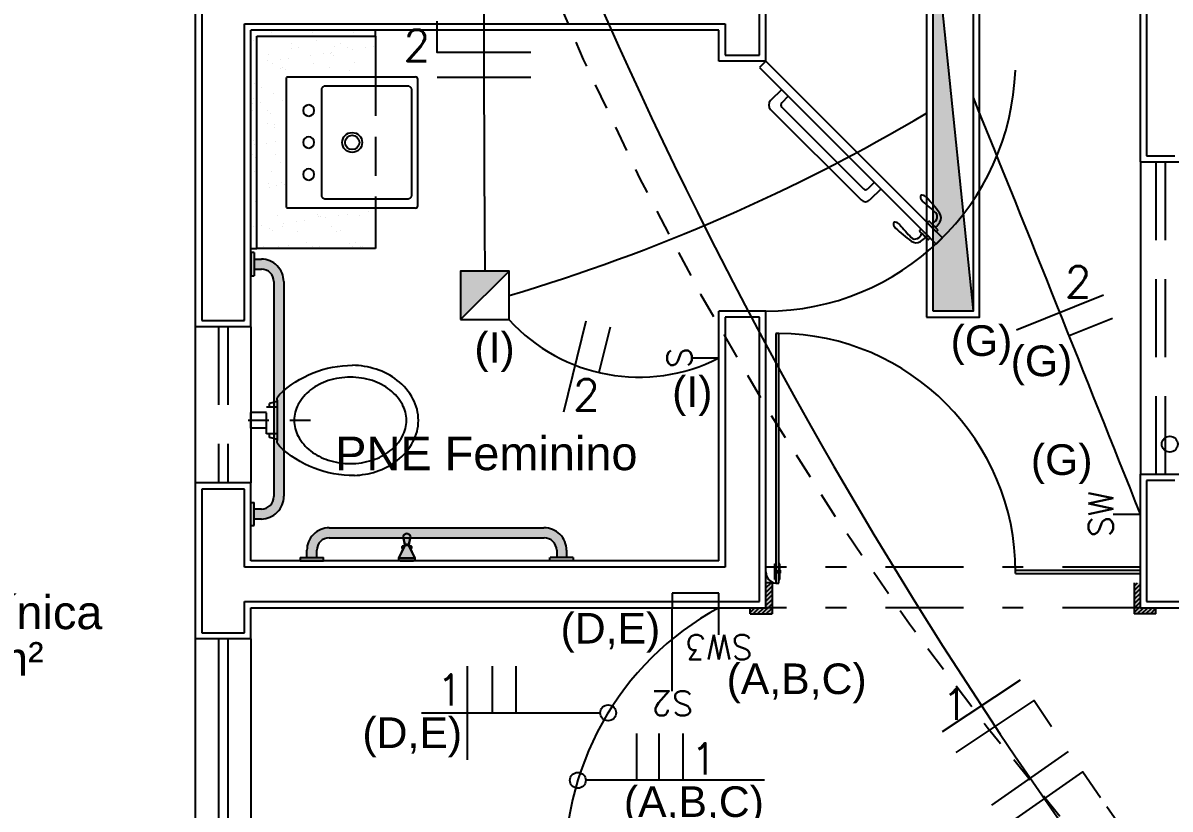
# Model space of a CAD drawing. Header units: millimetres. Extents: x 3082 to 3316, y 298 to 342.
# Drawn here: x 3154.89 to 3160.4, y 313.45 to 317.22 of the extents above; entities that cross this region are included whole.
import ezdxf
from ezdxf.enums import TextEntityAlignment as Align

# ---------------------------------------------------------------- set-up
doc = ezdxf.new("R2010")
doc.units = ezdxf.units.MM
doc.header["$MEASUREMENT"] = 0
for name, pattern in [('CONTINU', [0]), ('DASHDOT', [1, 0.5, -0.25, 0, -0.25]), ('HIDDEN', [0.375, 0.25, -0.125]), ('HIDDEN2', [0.1875, 0.125, -0.0625])]:
    doc.linetypes.add(name, pattern=pattern)
for name, color, linetype in [('-HIDRO', 8, 'CONTINUOUS'), ('A-TXT-Y', 8, 'CONTINUOUS'), ('eletroduto parede e teto', 2, 'CONTINU'), ('eletroduto_chao', 2, 'HIDDEN2'), ('FIACAO', 1, 'CONTINUOUS'), ('PENA 03', 3, 'CONTINUOUS'), ('Pontos Elétricos e Luminotécnica', 3, 'CONTINUOUS'), ('Pontos Luminotécnicos', 3, 'CONTINUOUS'), ('TEXTO', 2, 'CONTINUOUS'), ('TXT_0', 7, 'CONTINUOUS')]:
    doc.layers.add(name, color=color, linetype=linetype)
doc.styles.add('ARIAL', font='arial.ttf', dxfattribs={"height": 2})
doc.styles.add('ROMANS', font='romans.shx', dxfattribs={"height": 0.1})

# ---------------------------------------------------------------- blocks, each defined once
blk = doc.blocks.new('LUMINÁRIA.07')
at = {"layer": 'Pontos Luminotécnicos', "ltscale": 0.05}
h = blk.add_hatch(color=9, dxfattribs=at)
h.dxf.hatch_style = 1
h.paths.add_polyline_path([(1.287, 0.15), (0.02, 0.15), (0.02, 0.02)])
at = {"layer": 'Pontos Luminotécnicos'}
blk.add_line((0.02, 0.02), (1.287, 0.15), dxfattribs=at)
for points in [[(0, 0.17), (0, 0), (1.307, 0), (1.307, 0.17)], [(0.02, 0.15), (0.02, 0.02), (1.287, 0.02), (1.287, 0.15)]]:
    blk.add_lwpolyline(points, close=True, dxfattribs=at)
blk = doc.blocks.new('LUMINÁRIA.05')
at = {"layer": 'Pontos Luminotécnicos', "ltscale": 0.05}
h = blk.add_hatch(color=9, dxfattribs=at)
h.dxf.hatch_style = 1
h.paths.add_polyline_path([(0.155, 0.155), (0, 0.155), (0, 0)])
blk.add_line((0, 0), (0.155, 0.155), dxfattribs=at)
blk.add_lwpolyline([(0, 0), (0.155, 0), (0.155, 0.155), (0, 0.155)], close=True, dxfattribs=at)
blk = doc.blocks.new('eletrico')
at = {"layer": '-HIDRO'}
h = blk.add_hatch(color=256, dxfattribs=at)
h.paths.add_polyline_path([(-1.4388, -3.2624), (-1.45, -3.2624), (-1.45, -3.3371), (-1.4388, -3.3371)])
h.paths.add_polyline_path([(-1.4388, -4.0627), (-1.45, -4.0627), (-1.45, -4.1374), (-1.4388, -4.1374)])
for points in [[(-1.416, -3.2839), (-1.4388, -3.2839), (-1.4388, -3.3157), (-1.416, -3.3157), (-1.416, -3.3157, -0.414213), (-1.376, -3.3557), (-1.376, -4.0437, -0.000829), (-1.376, -4.0438, -0.412105), (-1.416, -4.0841), (-1.4388, -4.0841), (-1.4388, -4.1159), (-1.416, -4.1159, 0.412771), (-1.3443, -4.0438), (-1.3443, -3.3556, 0.414214)], [(-1.2701, -4.216), (-1.2701, -4.2388), (-1.2384, -4.2388), (-1.2384, -4.216), (-1.2384, -4.216, -0.414213), (-1.1984, -4.176), (-0.5103, -4.176, -0.000829), (-0.5102, -4.176, -0.412105), (-0.4699, -4.216), (-0.4699, -4.2388), (-0.4382, -4.2388), (-0.4382, -4.216, 0.412771), (-0.5102, -4.1443), (-1.1984, -4.1443, 0.414214)]]:
    blk.add_hatch(color=256, dxfattribs=at).paths.add_polyline_path(points)
h = blk.add_hatch(color=256, dxfattribs=at)
h.dxf.hatch_style = 1
h.paths.add_polyline_path([(-0.9626, -4.2118), (-0.9583, -4.2027, 1.211606)], flags=16)
h.paths.add_polyline_path([(-0.9374, -4.2118, 1.211606), (-0.9417, -4.2027)], flags=16)
h.paths.add_polyline_path([(-0.9768, -4.2418), (-0.9232, -4.2418), (-0.9425, -4.2009), (-0.9425, -4.1979), (-0.9375, -4.1721, 0.775983), (-0.9625, -4.1721), (-0.9575, -4.1979), (-0.9575, -4.2009)])
h.paths.add_polyline_path([(-0.9248, -4.2408), (-0.9752, -4.2408), (-0.9565, -4.2012), (-0.9565, -4.1978), (-0.9615, -4.1721, -0.761197), (-0.9385, -4.1721), (-0.9435, -4.1978), (-0.9435, -4.2012)], flags=16)
h = blk.add_hatch(color=256, dxfattribs=at)
h.dxf.hatch_style = 1
h.paths.add_polyline_path([(-0.9715, -4.25), (-0.9285, -4.25, 0.414214), (-0.9232, -4.2447), (-0.9232, -4.2418), (-0.9768, -4.2418), (-0.9768, -4.2447, 0.414214)])
h.paths.add_polyline_path([(-0.9752, -4.2408), (-0.9248, -4.2408), (-0.9435, -4.2012), (-0.9565, -4.2012)])
h.paths.add_polyline_path([(-0.9565, -4.1978), (-0.9435, -4.1978), (-0.9385, -4.1721, 0.761197), (-0.9615, -4.1721)])
h.paths.add_polyline_path([(-0.9565, -4.2012), (-0.9435, -4.2012), (-0.9435, -4.1978), (-0.9565, -4.1978)])
h = blk.add_hatch(color=256, dxfattribs=at)
h.paths.add_polyline_path([(-1.2916, -4.2388), (-1.2916, -4.25), (-1.2169, -4.25), (-1.2169, -4.2388)])
h.paths.add_polyline_path([(-0.4914, -4.2388), (-0.4914, -4.25), (-0.4167, -4.25), (-0.4167, -4.2388)])
h = blk.add_hatch(color=256, dxfattribs=at)
h.dxf.hatch_style = 1
h.paths.add_polyline_path([(0.22, -4.4198), (0.2, -4.4), (0.2, -4.32), (0.22, -4.32)])
h.paths.add_polyline_path([(0.22, -4.42), (0.15, -4.42), (0.15, -4.4), (0.2, -4.4)])
h = blk.add_hatch(color=256, dxfattribs=at)
h.dxf.hatch_style = 1
h.paths.add_polyline_path([(1.38, -4.4198), (1.4, -4.4), (1.4, -4.32), (1.38, -4.32)])
h.paths.add_polyline_path([(1.38, -4.42), (1.45, -4.42), (1.45, -4.4), (1.4, -4.4)])
for p, q in [((1.4, -2.9725), (1.4, -1.426)), ((1.42, -1.446), (1.42, -2.9525)), ((-1.627, -3.5), (-1.627, -2.1)), ((-1.607, -2.12), (-1.607, -3.48)), ((0.2, -2.65), (0.2, -2.35)), ((0.18, -2.63), (0.18, -2.37)), ((-1.47, -2.53), (0.07, -2.53)), ((-1.47, -3.48), (-1.47, -2.53)), ((0.07, -2.53), (0.07, -2.63)), ((0.05, -2.55), (-1.45, -2.55)), ((-1.45, -3.5), (-1.45, -2.55)), ((-1.43, -3.25), (-1.43, -2.57)), ((-1.43, -2.57), (-1.05, -2.57)), ((-1.3825, -2.5579), (-1.3825, -2.5579)), ((-1.2526, -2.5585), (-1.2526, -2.5585)), ((-1.1196, -2.5568), (-1.1196, -2.5568)), ((-1.05, -2.57), (-1.05, -2.55)), ((0.05, -2.65), (0.05, -2.55)), ((-1.4424, -2.582), (-1.4424, -2.582)), ((-1.3194, -2.5934), (-1.3194, -2.5934)), ((-1.318, -2.6087), (-1.318, -2.6087)), ((-1.298, -2.6071), (-1.298, -2.6071)), ((-1.2391, -2.5837), (-1.2391, -2.5837)), ((-1.1808, -2.6038), (-1.1808, -2.6038)), ((-1.1612, -2.5931), (-1.1612, -2.5931)), ((-1.1398, -2.6068), (-1.1398, -2.6068)), ((-1.0816, -2.6072), (-1.0816, -2.6072)), ((-1.0552, -2.6037), (-1.0552, -2.6037)), ((-1.0509, -2.6044), (-1.0509, -2.6044)), ((-1.3919, -2.6283), (-1.3919, -2.6283)), ((-1.3551, -2.6432), (-1.3551, -2.6432)), ((-1.3286, -2.6397), (-1.3286, -2.6397)), ((-1.2596, -2.6306), (-1.2596, -2.6306)), ((-1.2183, -2.6252), (-1.2183, -2.6252)), ((-1.1949, -2.6242), (-1.1949, -2.6242)), ((-1.1919, -2.6217), (-1.1919, -2.6217)), ((-1.1856, -2.6328), (-1.1856, -2.6328)), ((-1.1229, -2.6126), (-1.1229, -2.6126)), ((0.07, -2.63), (0.18, -2.63)), ((-1.3964, -2.6486), (-1.3964, -2.6486)), ((-1.3793, -2.6557), (-1.3793, -2.6557)), ((-1.3555, -2.6715), (-1.3555, -2.6715)), ((-1.3477, -2.6688), (-1.3477, -2.6688)), ((-1.3383, -2.6774), (-1.3383, -2.6774)), ((-1.2494, -2.6564), (-1.2494, -2.6564)), ((-1.1973, -2.6712), (-1.1973, -2.6712)), ((-1.135, -2.6791), (-1.135, -2.6791)), ((-1.1164, -2.6547), (-1.1164, -2.6547)), ((0.2, -2.65), (0.05, -2.65)), ((0.2, -2.65), (0.1802, -2.6698)), ((0.1802, -2.6698), (0.7459, -3.2355)), ((0.7657, -3.2157), (0.2, -2.65)), ((-1.4478, -2.7083), (-1.4478, -2.7083)), ((-1.335, -3.118), (-1.335, -2.7021)), ((-1.333, -2.7), (-0.9222, -2.7)), ((-0.915, -3.1128), (-0.915, -2.7072)), ((-1.4366, -2.7209), (-1.4366, -2.7209)), ((-1.4152, -2.7346), (-1.4152, -2.7346)), ((-1.3761, -2.7536), (-1.3761, -2.7536)), ((-1.2223, -2.7393), (-1.2221, -2.7381)), ((-1.2223, -2.7405), (-1.2223, -2.7393)), ((-1.2223, -3.0796), (-1.2223, -2.7405)), ((-1.2221, -2.7381), (-1.2218, -2.7369)), ((-1.2218, -2.7369), (-1.2214, -2.7358)), ((-1.2214, -2.7358), (-1.2209, -2.7347)), ((-1.2209, -2.7347), (-1.2203, -2.7336)), ((-1.2203, -2.7336), (-1.2195, -2.7327)), ((-1.2195, -2.7327), (-1.2187, -2.7318)), ((-1.2187, -2.7318), (-1.2178, -2.731)), ((-1.2178, -2.731), (-1.2169, -2.7302)), ((-1.2169, -2.7302), (-1.2158, -2.7296)), ((-1.2158, -2.7296), (-1.2147, -2.7291)), ((-1.2147, -2.7291), (-1.2136, -2.7287)), ((-1.2136, -2.7287), (-1.2124, -2.7284)), ((-1.2124, -2.7284), (-1.2112, -2.7282)), ((-1.2112, -2.7282), (-1.21, -2.7282)), ((-1.21, -2.7282), (-0.9478, -2.7282)), ((-0.9478, -2.7282), (-0.9466, -2.7282)), ((-0.9466, -2.7282), (-0.9454, -2.7284)), ((-0.9454, -2.7284), (-0.9442, -2.7287)), ((-0.9442, -2.7287), (-0.9431, -2.7291)), ((-0.9431, -2.7291), (-0.942, -2.7296)), ((-0.942, -2.7296), (-0.9409, -2.7302)), ((-0.9409, -2.7302), (-0.94, -2.731)), ((-0.94, -2.731), (-0.9391, -2.7318)), ((-0.9391, -2.7318), (-0.9383, -2.7327)), ((-0.9383, -2.7327), (-0.9376, -2.7336)), ((-0.9376, -2.7336), (-0.9369, -2.7347)), ((-0.9369, -2.7347), (-0.9364, -2.7358)), ((-0.9364, -2.7358), (-0.936, -2.7369)), ((-0.936, -2.7369), (-0.9357, -2.7381)), ((-0.9357, -2.7381), (-0.9355, -2.7393)), ((-0.9355, -2.7393), (-0.9355, -2.7405)), ((-0.9355, -2.7405), (-0.9355, -3.0796)), ((0.2509, -2.7405), (0.2156, -2.7759)), ((0.2509, -2.7405), (0.2156, -2.7759)), ((-1.445, -2.7866), (-1.445, -2.7866)), ((-1.4404, -2.7683), (-1.4404, -2.7683)), ((-1.4186, -2.7831), (-1.4186, -2.7831)), ((-1.3496, -2.774), (-1.3496, -2.774)), ((0.2721, -2.7617), (0.2509, -2.7829)), ((0.2721, -2.7617), (0.2509, -2.7829)), ((-1.4446, -2.8062), (-1.4446, -2.8062)), ((-1.3963, -2.8088), (-1.3963, -2.8088)), ((-1.3869, -2.8174), (-1.3869, -2.8174)), ((0.2156, -2.8042), (0.5055, -3.0941)), ((0.2156, -2.8042), (0.5055, -3.0941)), ((0.2509, -2.7971), (0.5125, -3.0587)), ((0.2509, -2.7971), (0.5125, -3.0587)), ((-1.3956, -2.8481), (-1.3956, -2.8481)), ((-1.3741, -2.8618), (-1.3741, -2.8618)), ((-1.3729, -2.8515), (-1.3729, -2.8515)), ((-1.3363, -2.8637), (-1.3363, -2.8637)), ((-1.4414, -2.9041), (-1.4414, -2.9041)), ((-1.4395, -2.9174), (-1.4395, -2.9174)), ((-1.4317, -2.9262), (-1.4317, -2.9262)), ((-1.3982, -2.9119), (-1.3982, -2.9119)), ((-1.3717, -2.9084), (-1.3717, -2.9084)), ((-1.4448, -2.9488), (-1.4448, -2.9488)), ((-1.4355, -2.9574), (-1.4355, -2.9574)), ((-1.3697, -2.9494), (-1.3697, -2.9494)), ((-1.3545, -2.9753), (-1.3545, -2.9753)), ((1.4, -2.9725), (1.53, -2.9725)), ((1.4, -2.9725), (1.4, -3.9725)), ((1.42, -2.9525), (1.51, -2.9525)), ((-1.4382, -3.002), (-1.4382, -3.002)), ((-1.3849, -3.0037), (-1.3849, -3.0037)), ((-1.3926, -3.0427), (-1.3926, -3.0427)), ((-1.3665, -3.0473), (-1.3665, -3.0473)), ((-1.3513, -3.0373), (-1.3513, -3.0373)), ((-1.3407, -3.0442), (-1.3407, -3.0442)), ((0.5479, -3.0375), (0.5267, -3.0587)), ((0.5479, -3.0375), (0.5267, -3.0587)), ((-1.3906, -3.0534), (-1.3906, -3.0534)), ((-1.2223, -3.0808), (-1.2223, -3.0796)), ((-1.2221, -3.0819), (-1.2223, -3.0808)), ((-1.2218, -3.0831), (-1.2221, -3.0819)), ((-1.2214, -3.0843), (-1.2218, -3.0831)), ((-1.2209, -3.0853), (-1.2214, -3.0843)), ((-1.2203, -3.0864), (-1.2209, -3.0853)), ((-1.2195, -3.0873), (-1.2203, -3.0864)), ((-0.9376, -3.0864), (-0.9383, -3.0873)), ((-0.9369, -3.0853), (-0.9376, -3.0864)), ((-0.9364, -3.0843), (-0.9369, -3.0853)), ((-0.936, -3.0831), (-0.9364, -3.0843)), ((-0.9357, -3.0819), (-0.936, -3.0831)), ((-0.9355, -3.0808), (-0.9357, -3.0819)), ((-0.9355, -3.0796), (-0.9355, -3.0808)), ((0.5691, -3.0587), (0.5338, -3.0941)), ((0.5691, -3.0587), (0.5338, -3.0941)), ((-1.435, -3.0998), (-1.435, -3.0998)), ((-0.9222, -3.12), (-1.333, -3.12)), ((-1.2187, -3.0882), (-1.2195, -3.0873)), ((-1.2178, -3.0891), (-1.2187, -3.0882)), ((-1.2169, -3.0898), (-1.2178, -3.0891)), ((-1.2158, -3.0904), (-1.2169, -3.0898)), ((-1.2147, -3.0909), (-1.2158, -3.0904)), ((-1.2136, -3.0913), (-1.2147, -3.0909)), ((-1.2124, -3.0916), (-1.2136, -3.0913)), ((-1.2112, -3.0918), (-1.2124, -3.0916)), ((-1.21, -3.0918), (-1.2112, -3.0918)), ((-0.9478, -3.0918), (-1.21, -3.0918)), ((-0.9466, -3.0918), (-0.9478, -3.0918)), ((-0.9454, -3.0916), (-0.9466, -3.0918)), ((-0.9442, -3.0913), (-0.9454, -3.0916)), ((-0.9431, -3.0909), (-0.9442, -3.0913)), ((-0.942, -3.0904), (-0.9431, -3.0909)), ((-0.9409, -3.0898), (-0.942, -3.0904)), ((-0.94, -3.0891), (-0.9409, -3.0898)), ((-0.9391, -3.0882), (-0.94, -3.0891)), ((-0.9383, -3.0873), (-0.9391, -3.0882)), ((-1.4335, -3.1437), (-1.4335, -3.1437)), ((-1.3633, -3.1452), (-1.3633, -3.1452)), ((-1.278, -3.1592), (-1.278, -3.1592)), ((-1.2366, -3.1396), (-1.2366, -3.1396)), ((-1.2334, -3.1458), (-1.2334, -3.1458)), ((-1.2272, -3.1482), (-1.2272, -3.1482)), ((-1.209, -3.1501), (-1.209, -3.1501)), ((-1.1677, -3.1447), (-1.1677, -3.1447)), ((-1.1413, -3.1412), (-1.1413, -3.1412)), ((-1.1004, -3.1441), (-1.1004, -3.1441)), ((-1.0723, -3.1321), (-1.0723, -3.1321)), ((-1.4412, -3.1807), (-1.4412, -3.1807)), ((-1.4148, -3.1772), (-1.4148, -3.1772)), ((-1.3893, -3.1842), (-1.3893, -3.1842)), ((-1.3799, -3.1928), (-1.3799, -3.1928)), ((-1.3496, -3.1806), (-1.3496, -3.1806)), ((-1.3458, -3.1681), (-1.3458, -3.1681)), ((-1.3045, -3.1627), (-1.3045, -3.1627)), ((-1.2988, -3.196), (-1.2988, -3.196)), ((-1.1914, -3.1803), (-1.1914, -3.1803)), ((-1.1767, -3.1945), (-1.1767, -3.1945)), ((-1.1616, -3.1911), (-1.1616, -3.1911)), ((0.6976, -3.1872), (0.6926, -3.1923)), ((0.7263, -3.2159), (0.6976, -3.1872)), ((0.7174, -3.1674), (0.7225, -3.1624)), ((0.7461, -3.1961), (0.7174, -3.1674)), ((0.7311, -3.1697), (0.7438, -3.1824)), ((0.7434, -3.182), (0.7315, -3.1701)), ((0.7434, -3.182), (0.7315, -3.1701)), ((0.7511, -3.191), (0.7461, -3.1961)), ((-1.4318, -3.1977), (-1.4318, -3.1977)), ((-1.2725, -3.2298), (-1.2725, -3.2298)), ((-1.1143, -3.2295), (-1.1143, -3.2295)), ((0.6999, -3.2009), (0.7126, -3.2136)), ((0.7121, -3.2132), (0.7003, -3.2014)), ((0.7121, -3.2132), (0.7003, -3.2014)), ((0.7212, -3.2209), (0.7263, -3.2159)), ((0.7459, -3.2355), (0.7657, -3.2157)), ((-1.45, -3.25), (-1.43, -3.25)), ((-1.4093, -3.2437), (-1.4093, -3.2437)), ((-1.3601, -3.243), (-1.3601, -3.243)), ((-1.3294, -3.2391), (-1.3294, -3.2391)), ((-1.2511, -3.2434), (-1.2511, -3.2434)), ((-1.2302, -3.2437), (-1.2302, -3.2437)), ((-1.1325, -3.235), (-1.1325, -3.235)), ((-1.1231, -3.2436), (-1.1231, -3.2436)), ((-1.0972, -3.242), (-1.0972, -3.242)), ((-1.0929, -3.2431), (-1.0929, -3.2431)), ((0.2, -3.45), (0.05, -3.45)), ((0.05, -4.25), (0.05, -3.45)), ((0.2, -4.4), (0.2, -3.45)), ((-1.607, -3.48), (-1.47, -3.48)), ((-1.4739, -3.48), (-1.47, -3.4761)), ((0.18, -3.47), (0.07, -3.47)), ((0.07, -3.47), (0.07, -4.27)), ((0.18, -4.38), (0.18, -3.47)), ((-1.45, -3.5), (-1.627, -3.5)), ((-1.627, -4), (-1.627, -3.5)), ((-1.45, -3.5), (-1.45, -4)), ((0.2318, -3.5218), (0.2319, -4.3218)), ((0.2418, -3.5218), (0.2318, -3.5218)), ((0.2419, -4.3218), (0.2418, -3.5218)), ((-1.627, -4.5), (-1.627, -3.9)), ((-1.45, -4), (-1.627, -4)), ((-1.45, -4.25), (-1.45, -4)), ((1.4, -4.4), (1.4, -3.9725)), ((1.4, -3.9725), (1.53, -3.9725)), ((1.51, -3.9925), (1.42, -3.9925)), ((1.42, -3.9925), (1.42, -4.38)), ((-1.47, -4.02), (-1.607, -4.02)), ((-1.607, -4.02), (-1.607, -4.48)), ((-1.47, -4.27), (-1.47, -4.02)), ((0.05, -4.25), (-1.45, -4.25)), ((0.2289, -4.31), (0.2289, -4.26)), ((0.2289, -4.26), (0.2319, -4.26)), ((0.2449, -4.26), (0.2419, -4.26)), ((0.2449, -4.31), (0.2449, -4.26)), ((0.07, -4.27), (-1.47, -4.27)), ((0.2289, -4.2802), (0.2277, -4.2802)), ((0.2277, -4.2802), (0.2277, -4.2898)), ((0.2277, -4.2898), (0.2289, -4.2898)), ((0.2289, -4.2898), (0.2289, -4.2802)), ((0.2449, -4.2898), (0.2449, -4.2802)), ((0.2449, -4.2802), (0.2462, -4.2802)), ((0.2462, -4.2898), (0.2449, -4.2898)), ((0.2462, -4.2802), (0.2462, -4.2898)), ((1, -4.29), (1, -4.28)), ((1, -4.28), (1.4, -4.28)), ((1, -4.29), (1.4, -4.29)), ((0.2, -4.3226), (0.2026, -4.32)), ((0.2, -4.3368), (0.2168, -4.32)), ((0.22, -4.32), (0.2, -4.32)), ((0.2, -4.3509), (0.22, -4.3309)), ((0.22, -4.32), (0.22, -4.42)), ((0.2289, -4.31), (0.2319, -4.31)), ((0.2319, -4.3218), (0.2419, -4.3218)), ((0.2419, -4.31), (0.2449, -4.31)), ((1.38, -4.32), (1.38, -4.42)), ((1.38, -4.3306), (1.3906, -4.32)), ((1.38, -4.3447), (1.4, -4.3247)), ((0.2, -4.3651), (0.22, -4.3451)), ((0.2, -4.3792), (0.22, -4.3592)), ((1.38, -4.3589), (1.4, -4.3389)), ((1.38, -4.373), (1.4, -4.353)), ((1.38, -4.3871), (1.4, -4.3671)), ((-1.47, -4.48), (-1.47, -4.38)), ((-1.47, -4.38), (0.18, -4.38)), ((-1.45, -4.5), (-1.45, -4.4)), ((-1.45, -4.4), (0.2, -4.4)), ((0.15, -4.4009), (0.1509, -4.4)), ((0.15, -4.4151), (0.165, -4.4)), ((0.15, -4.42), (0.15, -4.4)), ((0.1592, -4.42), (0.1792, -4.4)), ((0.1733, -4.42), (0.1933, -4.4)), ((0.1875, -4.42), (0.22, -4.3875)), ((0.2, -4.3933), (0.22, -4.3733)), ((0.2016, -4.42), (0.22, -4.4016)), ((1.38, -4.4013), (1.4, -4.3813)), ((1.38, -4.4154), (1.4, -4.3954)), ((1.3896, -4.42), (1.4096, -4.4)), ((1.4, -4.4), (5.377, -4.4)), ((1.4037, -4.42), (1.4237, -4.4)), ((1.4178, -4.42), (1.4378, -4.4)), ((1.42, -4.38), (5.397, -4.38)), ((1.432, -4.42), (1.45, -4.402)), ((1.45, -4.42), (1.45, -4.4)), ((0.15, -4.42), (0.22, -4.42)), ((0.2158, -4.42), (0.22, -4.4158)), ((1.45, -4.42), (1.38, -4.42)), ((1.4461, -4.42), (1.45, -4.4161)), ((-1.607, -4.48), (-1.47, -4.48)), ((-1.45, -4.5), (-1.627, -4.5)), ((-1.627, -5.1), (-1.627, -4.5)), ((-1.5535, -4.5), (-1.5535, -5.1)), ((-1.5235, -4.5), (-1.5235, -5.1)), ((-1.45, -4.5), (-1.45, -5.1))]:
    blk.add_line(p, q, dxfattribs=at)
at = {"layer": '-HIDRO', "linetype": 'Continuous'}
for p, q in [((-1.05, -2.57), (-1.05, -2.7)), ((-1.05, -3.12), (-1.05, -3.25)), ((-1.05, -3.25), (-1.43, -3.25))]:
    blk.add_line(p, q, dxfattribs=at)
at = {"layer": '-HIDRO', "linetype": 'HIDDEN', "ltscale": 0.5}
blk.add_line((-1.05, -2.7), (-1.05, -3.12), dxfattribs=at)
at = {"layer": '-HIDRO', "linetype": 'HIDDEN'}
for p, q in [((1.45, -2.9725), (1.45, -3.9725)), ((1.48, -3.9725), (1.48, -2.9725)), ((-1.5535, -3.5), (-1.5535, -4)), ((-1.5235, -3.5), (-1.5235, -4))]:
    blk.add_line(p, q, dxfattribs=at)
at = {"layer": '-HIDRO', "linetype": 'CONTINU'}
for p, q in [((-1.4391, -3.2624), (-1.45, -3.2624)), ((-1.45, -3.2624), (-1.45, -3.3371)), ((-1.4388, -3.2627), (-1.4388, -3.3368)), ((-1.4388, -3.2839), (-1.416, -3.2839)), ((-1.45, -3.3371), (-1.4391, -3.3371)), ((-1.4388, -3.3157), (-1.416, -3.3157)), ((-1.376, -3.3557), (-1.376, -4.0438)), ((-1.3443, -3.3556), (-1.3443, -3.5203)), ((-1.3443, -3.5203), (-1.3443, -4.0433)), ((-1.45, -4.1374), (-1.45, -4.0627)), ((-1.45, -4.0627), (-1.4391, -4.0627)), ((-1.4388, -4.1371), (-1.4388, -4.063)), ((-1.416, -4.0841), (-1.4388, -4.0841)), ((-1.4391, -4.1374), (-1.45, -4.1374)), ((-1.416, -4.1159), (-1.4388, -4.1159)), ((-1.1984, -4.1443), (-1.0337, -4.1443)), ((-1.0337, -4.1443), (-0.5108, -4.1443)), ((-1.1984, -4.176), (-0.5102, -4.176)), ((-1.2701, -4.2388), (-1.2701, -4.216)), ((-1.2384, -4.2388), (-1.2384, -4.216)), ((-0.4699, -4.216), (-0.4699, -4.2388)), ((-0.4382, -4.216), (-0.4382, -4.2388)), ((-1.2916, -4.2391), (-1.2916, -4.25)), ((-1.2916, -4.25), (-1.2169, -4.25)), ((-1.2913, -4.2388), (-1.2172, -4.2388)), ((-1.2169, -4.25), (-1.2169, -4.2391)), ((-0.4914, -4.25), (-0.4914, -4.2391)), ((-0.4167, -4.25), (-0.4914, -4.25)), ((-0.417, -4.2388), (-0.4911, -4.2388)), ((-0.4167, -4.2391), (-0.4167, -4.25))]:
    blk.add_line(p, q, dxfattribs=at)
at = {"layer": '-HIDRO', "linetype": 'HIDDEN2', "ltscale": 0.2, "extrusion": (0, 0, -1)}
for p, q in [((-1.3658, -3.7392), (-1.39, -3.7456)), ((-1.39, -3.7573), (-1.39, -3.7456)), ((-1.45, -3.825), (-1.45, -3.775)), ((-1.4, -3.775), (-1.45, -3.775)), ((-1.3658, -3.7573), (-1.4, -3.7573)), ((-1.4, -3.8427), (-1.4, -3.7573)), ((-1.2582, -3.8), (-1.4873, -3.8)), ((-1.4, -3.825), (-1.45, -3.825)), ((-1.3658, -3.8427), (-1.4, -3.8427)), ((-1.39, -3.8544), (-1.39, -3.8427)), ((-1.3658, -3.8608), (-1.39, -3.8544))]:
    blk.add_line(p, q, dxfattribs=at)
at = {"layer": '-HIDRO', "linetype": 'Continuous', "extrusion": (0, 0, -1)}
blk.add_line((-1.3658, -3.7354), (-1.3658, -3.8645), dxfattribs=at)
at = {"layer": '-HIDRO', "ltscale": 0.5}
for p, q in [((-0.9625, -4.1721), (-0.9575, -4.1979)), ((-0.9615, -4.1721), (-0.9565, -4.1978)), ((-0.9435, -4.1978), (-0.9385, -4.1721)), ((-0.9425, -4.1979), (-0.9375, -4.1721)), ((-0.9575, -4.2009), (-0.9768, -4.2418)), ((-0.9565, -4.2012), (-0.9752, -4.2408)), ((-0.9575, -4.1979), (-0.9575, -4.2009)), ((-0.9565, -4.1978), (-0.9565, -4.2012)), ((-0.9435, -4.1978), (-0.9565, -4.1978)), ((-0.9435, -4.2012), (-0.9565, -4.2012)), ((-0.9435, -4.2012), (-0.9435, -4.1978)), ((-0.9248, -4.2408), (-0.9435, -4.2012)), ((-0.9425, -4.2009), (-0.9425, -4.1979)), ((-0.9232, -4.2418), (-0.9425, -4.2009)), ((-0.9232, -4.2418), (-0.9768, -4.2418)), ((-0.9768, -4.2418), (-0.9768, -4.2447)), ((-0.9768, -4.2418), (-0.9232, -4.2418)), ((-0.9752, -4.2408), (-0.9248, -4.2408)), ((-0.9715, -4.25), (-0.9285, -4.25)), ((-0.9232, -4.2447), (-0.9232, -4.2418))]:
    blk.add_line(p, q, dxfattribs=at)
at = {"layer": '-HIDRO', "linetype": 'DASHDOT', "ltscale": 0.5}
for p, q in [((1.4, -4.27), (0.2, -4.27)), ((1.4, -4.4), (0.2, -4.4))]:
    blk.add_line(p, q, dxfattribs=at)
at = {"layer": '-HIDRO'}
for centre, radius in [((-1.125, -2.91), 0.0318), ((-1.125, -2.91), 0.023), ((0.2368, -4.285), 0.00294)]:
    blk.add_circle(centre, radius, dxfattribs=at)
for centre, radius, start, end in [((0.2, -2.65), 0.8, 270, 357.9942), ((-1.333, -2.7021), 0.00205, 90, 180.0185), ((-0.9222, -2.7072), 0.00717, 359.999, 89.999), ((-1.2643, -2.8076), 0.0179, 90, 270), ((-1.2643, -2.8076), 0.0179, 270, 90), ((0.2297, -2.79), 0.02, 135, 225), ((0.2297, -2.79), 0.02, 135, 225), ((0.258, -2.79), 0.01, 135, 225), ((0.258, -2.79), 0.01, 135, 225), ((-1.2643, -2.91), 0.0179, 90, 270), ((-1.2643, -2.91), 0.0179, 270, 90), ((-1.2643, -3.0124), 0.0179, 90, 270), ((-1.2643, -3.0124), 0.0179, 270, 90), ((0.5196, -3.0516), 0.01, 225, 315), ((0.5196, -3.0516), 0.01, 225, 315), ((0.7003, -3.0835), 0.00513, 82.3468, 188.5704), ((0.719, -3.0807), 0.0241, 188.5704, 226.2526), ((0.6978, -3.1015), 0.0232, 43.0652, 82.3468), ((0.3287, -3.4465), 0.5286, 36.0244, 43.0652), ((-1.333, -3.118), 0.00205, 180, 270.0185), ((-0.9222, -3.1128), 0.00717, 270.001, 0.001), ((0.5196, -3.0799), 0.02, 225, 315), ((0.5196, -3.0799), 0.02, 225, 315), ((0.719, -3.0807), 0.0241, 226.2526, 230.2059), ((0.1826, -3.7246), 0.814, 46.3568, 50.2059), ((0.7215, -3.1415), 0.0298, 288.8676, 330.5658), ((0.7327, -3.1478), 0.0169, 330.5658, 46.3568), ((0.7347, -3.1513), 0.0266, 328.1648, 36.0244), ((0.6137, -3.1701), 0.00513, 81.4296, 187.6532), ((0.6317, -3.1677), 0.0232, 187.6532, 226.9348), ((0.6109, -3.1888), 0.0241, 43.7474, 81.4296), ((0.9767, -2.7985), 0.5286, 226.9348, 233.9756), ((0.6109, -3.1888), 0.0241, 39.7941, 43.7474), ((1.2548, -2.6524), 0.814, 219.7941, 223.6432), ((0.6931, -3.1927), 0.00064, 136, 222.8138), ((1.0694, -2.8441), 0.5137, 222.8138, 227.1862), ((0.7229, -3.1629), 0.00064, 47.1862, 134), ((0.3743, -3.5392), 0.5137, 42.8138, 47.1862), ((0.6737, -3.1134), 0.0983, 315.4902, 328.1648), ((0.7506, -3.1906), 0.00064, 316, 42.8138), ((0.678, -3.2025), 0.0169, 223.6432, 299.4342), ((0.6815, -3.2045), 0.0266, 233.9756, 301.8352), ((0.6717, -3.1913), 0.0298, 299.4342, 341.1324), ((0.6436, -3.1435), 0.0983, 301.8352, 314.5098), ((0.7208, -3.2204), 0.00064, 227.1862, 314), ((0.2367, -4.285), 0.7633, 0.0009, 89.6225), ((0.2375, -4.2847), 0.0375, 180.5356, 261.4167)]:
    blk.add_arc(centre, radius, start, end, dxfattribs=at)
at = {"layer": '-HIDRO', "linetype": 'CONTINU'}
for centre, radius, start, end in [((-1.416, -3.3556), 0.0717, 0, 90.0001), ((-1.416, -3.3557), 0.04, 0, 90), ((-1.4164, -4.0438), 0.0404, 270.5078, 359.905), ((-1.4163, -4.0438), 0.0721, 270.2823, 0.4254), ((-1.1984, -4.216), 0.0717, 90, 180.0001), ((-0.5102, -4.2163), 0.0721, 0.2823, 90.4254), ((-1.1984, -4.216), 0.04, 90, 180), ((-0.5103, -4.2164), 0.0404, 0.5078, 89.905)]:
    blk.add_arc(centre, radius, start, end, dxfattribs=at)
at = {"layer": '-HIDRO', "linetype": 'Continuous', "extrusion": (0, 0, -1)}
for centre, radius, start, end in [((1.124, -3.9623), 0.3388, 46.295, 90.0006), ((1.3408, -3.7354), 0.025, 0.0006, 46.295), ((1.3408, -3.8646), 0.025, 313.7062, 0.0006), ((1.124, -3.6377), 0.3388, 268.9495, 313.7062)]:
    blk.add_arc(centre, radius, start, end, dxfattribs=at)
at = {"layer": '-HIDRO', "linetype": 'Continuous'}
for centre, radius, start, end in [((-1.131, -3.8946), 0.2712, 72.3213, 88.5202), ((-1.1162, -3.8482), 0.2225, 52.4226, 72.3213), ((-1.1458, -3.8482), 0.1841, 107.6776, 127.5762), ((-1.131, -3.8946), 0.2328, 89.9994, 107.6776), ((-1.131, -3.8946), 0.2328, 72.3213, 89.9994), ((-1.1162, -3.8482), 0.1841, 52.4226, 72.3213), ((-1.0936, -3.8188), 0.1854, 28.2938, 52.4226), ((-1.1684, -3.8188), 0.147, 127.5762, 151.705), ((-1.0936, -3.8188), 0.147, 28.2938, 52.4226), ((-1.0588, -3.8001), 0.1459, 359.9994, 28.2938), ((-1.2032, -3.8001), 0.1075, 151.705, 179.9994), ((-1.0588, -3.8001), 0.1075, 359.9994, 28.2938), ((-1.2032, -3.8001), 0.1075, 179.9994, 208.2938), ((-1.0588, -3.8001), 0.1075, 331.705, 359.9994), ((-1.0588, -3.8001), 0.1459, 331.705, 359.9994), ((-1.1684, -3.7814), 0.147, 208.2938, 232.4226), ((-1.0936, -3.7814), 0.147, 307.5762, 331.705), ((-1.0936, -3.7814), 0.1854, 307.5762, 331.705), ((-1.1458, -3.7519), 0.1841, 232.4226, 252.3213), ((-1.131, -3.7056), 0.2328, 252.3213, 269.9994), ((-1.131, -3.7056), 0.2328, 269.9994, 287.6776), ((-1.1162, -3.7519), 0.1841, 287.6776, 307.5762), ((-1.1162, -3.7519), 0.2225, 287.6776, 307.5762), ((-1.131, -3.7056), 0.2712, 272.7925, 287.6776)]:
    blk.add_arc(centre, radius, start, end, dxfattribs=at)
at = {"layer": '-HIDRO', "ltscale": 0.5}
for centre, radius, start, end in [((-0.95, -4.1753), 0.0129, 14.3783, 165.6217), ((-0.95, -4.1753), 0.0119, 15.4435, 164.5565), ((-0.9613, -4.2068), 0.00514, 53.7601, 255.6217), ((-0.9387, -4.2068), 0.00514, 284.3783, 126.2399), ((-0.9715, -4.2447), 0.00531, 180, 270), ((-0.9285, -4.2447), 0.00531, 270, 360)]:
    blk.add_arc(centre, radius, start, end, dxfattribs=at)
blk = doc.blocks.new('el')
at = {"layer": 'A-TXT-Y'}
blk.add_line((0, -0.5978), (0, -0.0254), dxfattribs=at)
blk.add_circle((0, 0), 0.0254, dxfattribs=at)
blk = doc.blocks.new('f_r')
at = {"layer": 'FIACAO'}
blk.add_lwpolyline([(0, 0), (0, 0.15)], dxfattribs=at)
blk = doc.blocks.new('f_fnt')
at = {"layer": 'FIACAO'}
for points in [[(-0.08, -0.15), (-0.08, 0.15)], [(0, -0.15), (0, 0.15), (0.1, 0.15)], [(0.135, 0.15), (0.26, 0.15)], [(0.195, 0), (0.195, 0.15)]]:
    blk.add_lwpolyline(points, dxfattribs=at)
blk = doc.blocks.new('f_fn')
at = {"layer": 'FIACAO'}
for points in [[(-0.04, -0.15), (-0.04, 0.15)], [(0.04, -0.15), (0.04, 0.15), (0.14, 0.15)]]:
    blk.add_lwpolyline(points, dxfattribs=at)
blk = doc.blocks.new('f_fr')
at = {"layer": 'FIACAO'}
for points in [[(-0.04, -0.15), (-0.04, 0.15)], [(0.04, 0), (0.04, 0.15)]]:
    blk.add_lwpolyline(points, dxfattribs=at)

msp = doc.modelspace()

# ---------------------------------------------------------------- linework, layer by layer
at = {"layer": 'eletroduto parede e teto'}
for p, q in [((3158.2335, 314.4834), (3158.0085, 314.4834)), ((3158.0085, 314.4834), (3158.0085, 314.4138)), ((3158.2335, 314.4138), (3158.2335, 314.4834))]:
    msp.add_line(p, q, dxfattribs=at)
for centre, radius, start, end in [((3178.5973, 326.5234), 22.8728, 198.28519, 218.52707), ((3284.1923, 317.0763), 127.0882, 179.528309, 180.471691), ((2828.9713, 183.1434), 356.5129, 21.682865, 22.029304), ((3154.7074, 324.4144), 8.8655, 286.49567, 300.67991), ((3157.8494, 316.3661), 0.8447, 222.3061, 297.0467), ((3158.9048, 313.1727), 1.411, 118.4107, 183.3589)]:
    msp.add_arc(centre, radius, start, end, dxfattribs=at)
at = {"layer": 'eletroduto_chao'}
msp.add_arc((3171.7406, 323.4266), 15.529, 194.7876, 268.8225, dxfattribs=at)
at = {"layer": 'Pontos Elétricos e Luminotécnica'}
for p, q in [((3158.1026, 315.6138), (3158.2335, 315.6138)), ((3160.1276, 314.8638), (3160.2585, 314.8638)), ((3158.0085, 314.013), (3158.0085, 314.4138)), ((3158.2335, 314.283), (3158.2335, 314.4138))]:
    msp.add_line(p, q, dxfattribs=at)

# ---------------------------------------------------------------- block references
at = {"layer": 'eletroduto parede e teto', "xscale": 1.5, "yscale": 1.5, "zscale": 1.5}
for name, p, rotation in [('f_fn', (3157.1042, 317.0214), 90.01238104488596), ('f_fr', (3159.894, 315.7767), 291.8348596196026), ('f_fr', (3157.5998, 315.5592), 346.2432421054207), ('el', (3160.3996, 315.1992), 89.99999999999999), ('f_fn', (3159.5277, 313.8935), 303.6418424951885), ('el', (3157.7009, 313.9086), 270), ('f_fnt', (3159.7971, 313.4959), 305.0326754532536), ('el', (3157.5552, 313.5845), 90)]:
    msp.add_blockref(name, p, dxfattribs=dict(at, rotation=rotation))
for name, p in [('f_fr', (3157.0854, 313.9086)), ('f_r', (3157.2585, 313.9086)), ('f_r', (3157.8383, 313.5845)), ('f_r', (3157.9457, 313.5845)), ('f_r', (3158.0607, 313.5845))]:
    msp.add_blockref(name, p, dxfattribs=at)
at = {"layer": 'PENA 03', "xscale": 1.5, "yscale": 1.5, "zscale": 1.5}
msp.add_blockref('eletrico', (3158.1585, 321.0138), dxfattribs=at)
at = {"layer": 'Pontos Luminotécnicos', "xscale": 1.5, "yscale": 1.5, "zscale": 1.5, "rotation": 90}
msp.add_blockref('LUMINÁRIA.07', (3159.486, 315.8096), dxfattribs=at)
at = {"layer": 'Pontos Luminotécnicos', "xscale": 1.5, "yscale": 1.5, "zscale": 1.5}
msp.add_blockref('LUMINÁRIA.05', (3156.9922, 315.7976), dxfattribs=at)

# ---------------------------------------------------------------- texts
at = {"layer": 'Pontos Elétricos e Luminotécnica', "style": 'ROMANS'}
for s, height, rotation, p in [('S', 0.1178, 90, (3158.0437, 315.6138)), ('SW', 0.11778, 90, (3160.0687, 314.8638)), ('SW3', 0.11778, 180, (3158.2335, 314.2241)), ('S2', 0.11778, 180, (3158.0085, 313.9541))]:
    msp.add_text(s, height=height, rotation=rotation, dxfattribs=at).set_placement(p, align=Align.MIDDLE)
at = {"layer": 'TEXTO', "color": 4, "style": 'ARIAL'}
for s, p in [('(I)', (3157.155, 315.664)), ('(G)', (3159.4948, 315.6969)), ('(G)', (3159.7835, 315.5997)), ('(I)', (3158.1052, 315.4521)), ('(G)', (3159.8804, 315.1251)), ('(D,E)', (3157.7118, 314.3152)), ('(A,B,C)', (3158.6067, 314.0724)), ('(D,E)', (3156.7596, 313.8135)), ('(A,B,C)', (3158.113, 313.4821))]:
    msp.add_text(s, height=0.147, dxfattribs=at).set_placement(p, align=Align.MIDDLE_CENTER)
at = {"layer": 'TEXTO', "style": 'ARIAL'}
for s, p in [('PNE Feminino', (3157.1157, 315.1551)), ('Garagem Clínica', (3154.4256, 314.3914))]:
    msp.add_text(s, height=0.161336, dxfattribs=at).set_placement(p, align=Align.MIDDLE_CENTER)
at = {"layer": 'TEXTO', "color": 251, "style": 'ARIAL'}
msp.add_text('A=24,95m²', height=0.16134, dxfattribs=at).set_placement((3154.4344, 314.1682), align=Align.MIDDLE_CENTER)
at = {"layer": 'TXT_0', "style": 'ROMANS'}
for s, p in [('2', (3156.7173, 317.0401)), ('2', (3159.8953, 315.9043)), ('2', (3157.5319, 315.3615)), ('1', (3156.8755, 313.9437)), ('1', (3159.3039, 313.8746)), ('1', (3158.0972, 313.6124))]:
    msp.add_text(s, height=0.15, dxfattribs=at).set_placement(p)

doc.saveas('drawing.dxf')
